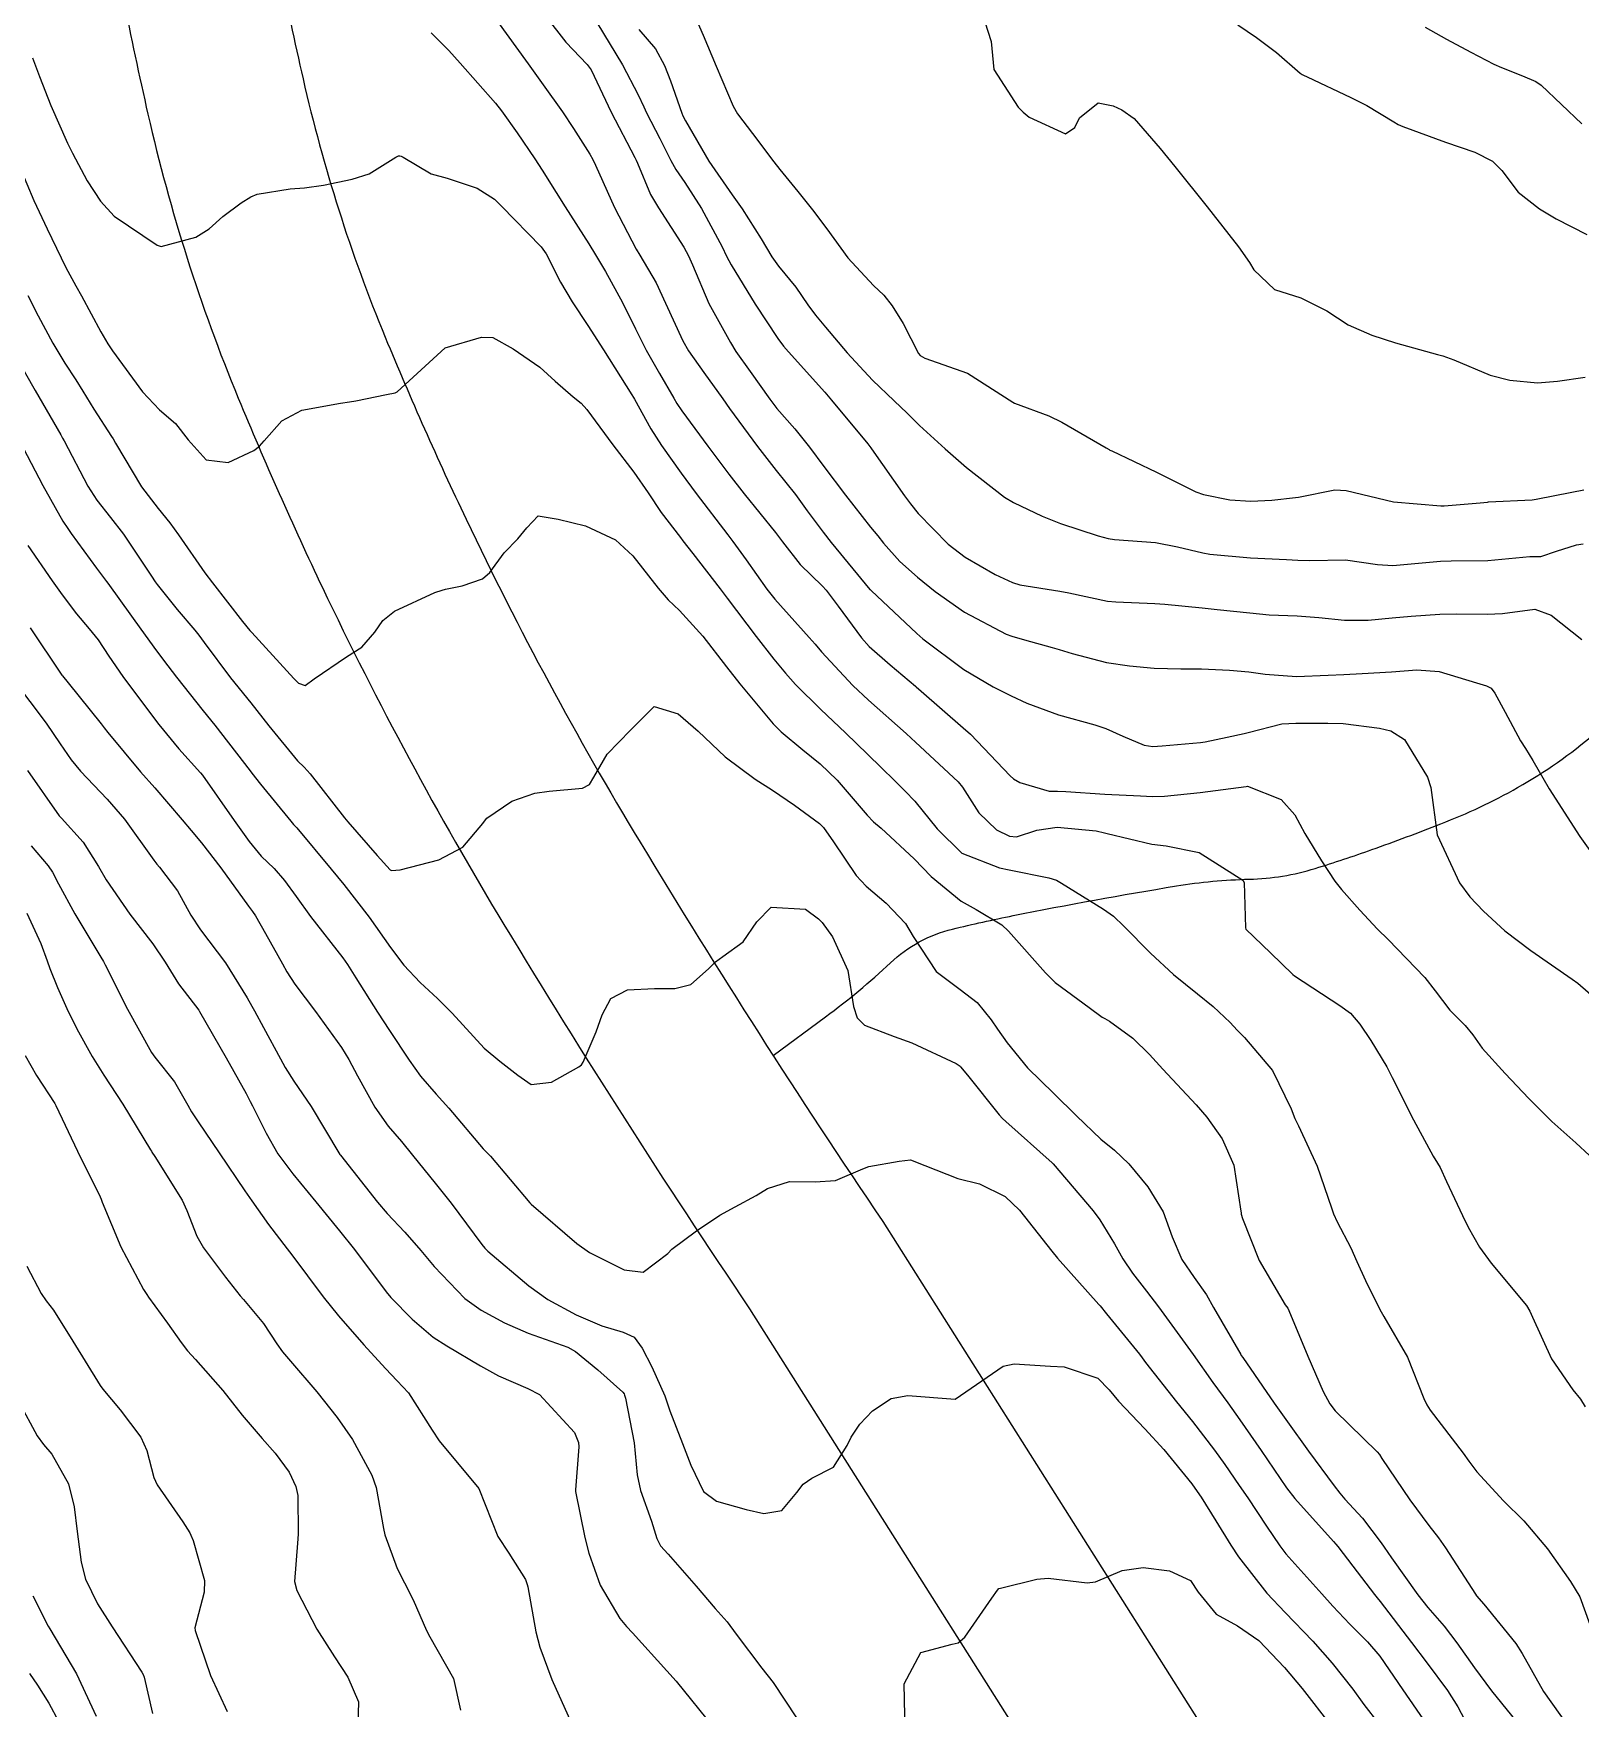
# Model space of a CAD drawing. Header units: metres. Extents: x 307586 to 320046, y 7427249 to 7434250.
# Drawn here: x 318129.2 to 318194.4, y 7430289 to 7430359.5 of the extents above; entities that cross this region are included whole.
import ezdxf

# ---------------------------------------------------------------- set-up
doc = ezdxf.new("R2010")
doc.units = ezdxf.units.M
doc.header["$MEASUREMENT"] = 0
for name, color, linetype in [('Curvas de Nivel 1m', 11, 'Continuous'), ('Curvas de Nivel 5m', 15, 'Continuous'), ('Vias Primárias', 230, 'Continuous'), ('Vias Secundárias', 230, 'Continuous')]:
    doc.layers.add(name, color=color, linetype=linetype)

msp = doc.modelspace()

# ---------------------------------------------------------------- linework, layer by layer
at = {"layer": 'Curvas de Nivel 1m', "flags": 128}
for points, elevation in [([(318157.114, 7430360.176), (318157.424, 7430359.464), (318157.965, 7430358.167), (318158.686, 7430356.485), (318158.87, 7430356.158), (318159.493, 7430355.33), (318160.398, 7430354.143), (318160.65, 7430353.819), (318161.403, 7430352.891), (318162.023, 7430352.119), (318162.621, 7430351.313), (318163.518, 7430350.101), (318164.591, 7430348.929), (318165.022, 7430348.518), (318165.382, 7430348.078), (318165.838, 7430347.333), (318166.487, 7430346.061), (318166.562, 7430345.978), (318166.748, 7430345.871), (318168.551, 7430345.236), (318170.453, 7430344.021), (318170.533, 7430343.98), (318171.977, 7430343.448), (318172.525, 7430343.18), (318174.39, 7430342.095), (318174.513, 7430342.024), (318174.548, 7430342.004), (318174.625, 7430341.968), (318176.5, 7430341.074), (318178.163, 7430340.248), (318178.486, 7430340.128), (318179.598, 7430339.909), (318180.482, 7430339.851), (318181.356, 7430339.887), (318182.353, 7430340.004), (318182.485, 7430340.024), (318184.017, 7430340.328), (318184.49, 7430340.306), (318186.483, 7430339.82), (318188.482, 7430339.66), (318188.62, 7430339.661), (318190.132, 7430339.784), (318190.448, 7430339.815), (318190.484, 7430339.819), (318192.325, 7430339.913), (318192.486, 7430339.93), (318193.994, 7430340.231), (318194.492, 7430340.325)], 787), ([(318145.976, 7430359.571), (318146.708, 7430358.82), (318147.189, 7430358.295), (318148.678, 7430356.608), (318148.937, 7430356.277), (318149.584, 7430355.351), (318150.339, 7430354.263), (318150.648, 7430353.79), (318151.232, 7430352.845), (318151.604, 7430352.245), (318152.61, 7430350.691), (318152.891, 7430350.227), (318153.306, 7430349.513), (318154.02, 7430348.216), (318154.566, 7430347.11), (318155.022, 7430346.203), (318155.581, 7430345.232), (318156.191, 7430344.185), (318156.317, 7430343.969), (318156.528, 7430343.658), (318157.619, 7430342.169), (318158.495, 7430340.982), (318159.146, 7430340.153), (318160.467, 7430338.536), (318160.638, 7430338.311), (318160.758, 7430338.136), (318161.509, 7430337.18), (318162.445, 7430336.279), (318162.6, 7430336.108), (318163.1, 7430335.436), (318164.089, 7430334.093), (318164.409, 7430333.737), (318165.289, 7430332.964), (318166.367, 7430332.06), (318166.393, 7430332.035), (318166.596, 7430331.852), (318168.367, 7430330.306), (318168.672, 7430330.037), (318170.346, 7430328.294), (318170.488, 7430328.162), (318170.749, 7430328.014), (318171.992, 7430327.646), (318172.339, 7430327.636), (318172.693, 7430327.633), (318174.338, 7430327.517), (318175.831, 7430327.441), (318176.338, 7430327.411), (318176.847, 7430327.426), (318178.34, 7430327.592), (318180.285, 7430327.843), (318180.342, 7430327.846), (318181.75, 7430327.289), (318182.331, 7430326.652), (318182.75, 7430325.866), (318183.453, 7430324.711), (318184.02, 7430323.853), (318184.289, 7430323.507), (318185.071, 7430322.629), (318185.818, 7430321.827), (318186.267, 7430321.4), (318187.808, 7430319.804), (318188.237, 7430319.232), (318188.857, 7430318.418), (318189.501, 7430317.781), (318189.828, 7430317.384), (318190.213, 7430316.828), (318191.187, 7430315.76), (318192.187, 7430314.7), (318193.154, 7430313.74), (318194.164, 7430312.836), (318194.741, 7430312.303)], 792), ([(318148.721, 7430360.1), (318150.047, 7430358.267), (318150.69, 7430357.381), (318151.494, 7430356.248), (318151.964, 7430355.539), (318152.655, 7430354.459), (318152.777, 7430354.229), (318152.882, 7430353.996), (318153.693, 7430352.219), (318154.607, 7430350.457), (318154.757, 7430350.208), (318155.44, 7430349.046), (318155.831, 7430348.191), (318156.559, 7430346.598), (318156.809, 7430346.177), (318157.45, 7430345.265), (318158.242, 7430344.163), (318158.529, 7430343.755), (318159.709, 7430342.148), (318160.498, 7430341.143), (318161.303, 7430340.128), (318161.803, 7430339.447), (318162.467, 7430338.546), (318162.814, 7430338.106), (318164.443, 7430336.137), (318164.468, 7430336.114), (318164.49, 7430336.089), (318166.416, 7430334.282), (318166.671, 7430334.057), (318168.4, 7430332.759), (318169.632, 7430332.028), (318170.387, 7430331.654), (318171.047, 7430331.346), (318172.376, 7430330.861), (318173.904, 7430330.44), (318174.368, 7430330.285), (318175.095, 7430329.959), (318175.987, 7430329.573), (318176.359, 7430329.525), (318176.744, 7430329.552), (318178.361, 7430329.693), (318178.562, 7430329.717), (318179.489, 7430329.909), (318180.195, 7430330.072), (318180.366, 7430330.117), (318181.78, 7430330.471), (318182.372, 7430330.508), (318183.722, 7430330.508), (318184.372, 7430330.487), (318185.899, 7430330.298), (318186.368, 7430330.184), (318186.943, 7430329.814), (318187.921, 7430328.231), (318188.058, 7430327.803), (318188.323, 7430325.8), (318189.257, 7430323.786), (318189.701, 7430323.193), (318190.281, 7430322.585), (318191.174, 7430321.761), (318192.261, 7430320.937), (318194.01, 7430319.732), (318194.241, 7430319.558), (318195.226, 7430318.708)], 791), ([(318152.944, 7430360.004), (318154.02, 7430358.217), (318154.684, 7430356.953), (318154.921, 7430356.451), (318155.039, 7430356.205), (318155.594, 7430355.123), (318156.062, 7430354.189), (318156.272, 7430353.809), (318156.644, 7430353.26), (318157.354, 7430352.173), (318158.215, 7430350.558), (318158.41, 7430350.162), (318158.599, 7430349.803), (318159.609, 7430348.15), (318160.568, 7430346.695), (318160.807, 7430346.378), (318161.013, 7430346.133), (318162.538, 7430344.436), (318162.817, 7430344.107), (318164.347, 7430342.26), (318164.484, 7430342.09), (318164.512, 7430342.05), (318165.902, 7430340.069), (318166.148, 7430339.733), (318166.476, 7430339.325), (318167.741, 7430338.047), (318168.458, 7430337.5), (318169.709, 7430336.769), (318170.447, 7430336.423), (318170.76, 7430336.33), (318172.444, 7430336.057), (318172.811, 7430335.986), (318174.438, 7430335.647), (318174.794, 7430335.609), (318176.437, 7430335.545), (318176.858, 7430335.514), (318178.435, 7430335.359), (318179.057, 7430335.29), (318180.432, 7430335.144), (318181.248, 7430335.071), (318182.43, 7430335.017), (318183.341, 7430334.949), (318184.428, 7430334.844), (318185.418, 7430334.845), (318186.43, 7430334.938), (318187.228, 7430335.015), (318188.432, 7430335.087), (318189.121, 7430335.104), (318190.433, 7430335.09), (318191.081, 7430335.122), (318192.436, 7430335.306), (318193.119, 7430335.057), (318194.417, 7430334.024)], 789), ([(318154.718, 7430359.714), (318155.407, 7430358.897), (318155.788, 7430358.194), (318156.043, 7430357.54), (318156.516, 7430356.182), (318156.566, 7430356.067), (318156.678, 7430355.858), (318157.662, 7430354.17), (318158.639, 7430352.742), (318159.066, 7430352.156), (318159.862, 7430350.899), (318160.317, 7430350.143), (318160.599, 7430349.746), (318161.32, 7430348.858), (318161.832, 7430348.121), (318162.146, 7430347.684), (318162.574, 7430347.171), (318163.477, 7430346.101), (318164.546, 7430344.948), (318165.462, 7430344.076), (318166.009, 7430343.549), (318166.523, 7430343.039), (318167.605, 7430342.049), (318168.501, 7430341.274), (318170.112, 7430340.024), (318170.481, 7430339.8), (318171.7, 7430339.226), (318172.472, 7430338.912), (318174.05, 7430338.391), (318174.466, 7430338.275), (318174.738, 7430338.238), (318176.465, 7430338.107), (318177.388, 7430337.931), (318178.46, 7430337.673), (318178.754, 7430337.623), (318180.459, 7430337.468), (318181.983, 7430337.402), (318182.458, 7430337.369), (318182.968, 7430337.355), (318184.458, 7430337.384), (318185.809, 7430337.183), (318186.456, 7430337.145), (318187.074, 7430337.196), (318188.458, 7430337.319), (318188.917, 7430337.337), (318190.459, 7430337.36), (318192.23, 7430337.522), (318192.461, 7430337.527), (318192.682, 7430337.526), (318193.348, 7430337.741), (318194.191, 7430338.007), (318194.466, 7430338.061)], 788), ([(318169.277, 7430360.034), (318169.548, 7430359.198), (318169.654, 7430358.03), (318170.687, 7430356.444), (318170.894, 7430356.226), (318171.145, 7430356.013), (318172.673, 7430355.312), (318173.074, 7430355.589), (318173.27, 7430355.984), (318174.052, 7430356.614), (318174.688, 7430356.495), (318175.05, 7430356.328), (318175.568, 7430355.957), (318176.664, 7430354.699), (318177.285, 7430353.934), (318178.636, 7430352.246), (318178.888, 7430351.917), (318179.955, 7430350.564), (318180.42, 7430349.902), (318180.6, 7430349.586), (318181.471, 7430348.766), (318182.588, 7430348.408), (318183.672, 7430347.859), (318184.577, 7430347.279), (318185.573, 7430346.835), (318186.57, 7430346.511), (318188.344, 7430346.024), (318188.565, 7430345.966), (318189.022, 7430345.795), (318190.554, 7430345.155), (318191.377, 7430344.941), (318192.549, 7430344.83), (318193.391, 7430344.901), (318194.553, 7430345.067)], 786), ([(318187.815, 7430359.809), (318188.718, 7430359.301), (318189.745, 7430358.757), (318190.708, 7430358.252), (318191.034, 7430358.103), (318191.917, 7430357.762), (318192.472, 7430357.525), (318192.699, 7430357.371), (318194.414, 7430355.733)], 784), ([(318129.181, 7430358.515), (318129.474, 7430357.73), (318129.95, 7430356.507), (318130.657, 7430354.916), (318130.798, 7430354.641), (318130.873, 7430354.497), (318131.491, 7430353.337), (318132.054, 7430352.479), (318132.624, 7430351.844), (318134.431, 7430350.626), (318134.605, 7430350.575), (318136.068, 7430350.971), (318136.616, 7430351.311), (318137.197, 7430351.841), (318137.973, 7430352.407), (318138.377, 7430352.662), (318138.637, 7430352.776), (318140.026, 7430352.999), (318140.64, 7430353.045), (318141.434, 7430353.161), (318142.643, 7430353.406), (318143.354, 7430353.635), (318144.488, 7430354.332), (318144.598, 7430354.386), (318144.654, 7430354.393), (318144.704, 7430354.38), (318144.797, 7430354.328), (318145.971, 7430353.635), (318146.644, 7430353.447), (318147.899, 7430353.028), (318148.636, 7430352.564), (318148.934, 7430352.277), (318150.607, 7430350.552), (318150.813, 7430350.257), (318151.408, 7430349.065), (318151.902, 7430348.24), (318152.568, 7430347.249), (318153.222, 7430346.223), (318154.422, 7430344.323), (318154.493, 7430344.21), (318154.532, 7430344.141), (318155.218, 7430342.897), (318155.668, 7430342.193), (318156.496, 7430341.028), (318157.127, 7430340.174), (318158.466, 7430338.437), (318158.676, 7430338.158), (318159.231, 7430337.376), (318160.101, 7430336.143), (318160.437, 7430335.722), (318161.888, 7430334.118), (318162.132, 7430333.836), (318162.407, 7430333.51), (318163.723, 7430332.097), (318164.384, 7430331.478), (318165.969, 7430330.066), (318166.173, 7430329.875), (318166.359, 7430329.703), (318168.16, 7430328.042), (318168.341, 7430327.809), (318169.024, 7430326.727), (318169.774, 7430326.018), (318170.319, 7430325.744), (318170.611, 7430325.714), (318171.472, 7430325.999), (318172.324, 7430326.131), (318173.97, 7430325.974), (318174.322, 7430325.892), (318174.426, 7430325.863), (318176.315, 7430325.412), (318176.913, 7430325.335), (318178.31, 7430325.061), (318180.138, 7430323.892), (318180.196, 7430323.795), (318180.247, 7430321.89), (318180.272, 7430321.836), (318181.303, 7430320.834), (318182.244, 7430319.928), (318182.317, 7430319.869), (318184.231, 7430318.626), (318184.675, 7430318.291), (318185.07, 7430317.837), (318185.528, 7430317.142), (318186.205, 7430316.033), (318186.319, 7430315.819), (318186.433, 7430315.584), (318187.329, 7430313.808), (318188.158, 7430312.28), (318188.34, 7430311.982), (318188.443, 7430311.796), (318188.722, 7430311.214), (318189.385, 7430309.781), (318189.631, 7430309.29), (318190.11, 7430308.448), (318190.602, 7430307.765), (318192.085, 7430305.983), (318192.227, 7430305.749), (318192.334, 7430305.493), (318193.144, 7430303.739), (318194.04, 7430302.438), (318194.354, 7430302.044), (318194.555, 7430301.722)], 793), ([(318128.647, 7430353.919), (318129.24, 7430352.514), (318129.809, 7430351.314), (318130.196, 7430350.504), (318130.595, 7430349.686), (318131.015, 7430348.921), (318131.254, 7430348.49), (318132.065, 7430346.973), (318132.361, 7430346.473), (318132.434, 7430346.354), (318132.55, 7430346.179), (318133.82, 7430344.457), (318134.525, 7430343.691), (318135.206, 7430343.126), (318135.74, 7430342.432), (318136.501, 7430341.597), (318137.425, 7430341.485), (318138.507, 7430341.983), (318138.746, 7430342.161), (318138.944, 7430342.396), (318139.683, 7430343.227), (318140.526, 7430343.687), (318142.148, 7430343.975), (318142.53, 7430344.031), (318142.797, 7430344.08), (318144.082, 7430344.335), (318144.457, 7430344.407), (318144.534, 7430344.456), (318146.553, 7430346.3), (318148.09, 7430346.755), (318148.56, 7430346.737), (318149.426, 7430346.271), (318150.545, 7430345.486), (318151.196, 7430344.906), (318151.945, 7430344.239), (318152.279, 7430343.983), (318152.528, 7430343.708), (318153.614, 7430342.219), (318154.496, 7430341.067), (318155.111, 7430340.201), (318155.658, 7430339.376), (318156.464, 7430338.316), (318156.571, 7430338.179), (318156.98, 7430337.65), (318158.13, 7430336.163), (318158.429, 7430335.771), (318159.657, 7430334.148), (318160.403, 7430333.195), (318160.881, 7430332.616), (318161.314, 7430332.126), (318162.377, 7430331.075), (318163.416, 7430330.099), (318164.354, 7430329.189), (318164.908, 7430328.641), (318165.485, 7430328.073), (318165.92, 7430327.648), (318166.334, 7430327.218), (318167.269, 7430326.051), (318168.308, 7430325.027), (318169.903, 7430324.411), (318170.298, 7430324.331), (318171.981, 7430323.993), (318172.292, 7430323.901), (318172.508, 7430323.77), (318174.28, 7430322.673), (318174.691, 7430322.378), (318175.129, 7430321.957), (318176.256, 7430320.826), (318177.22, 7430319.93), (318178.235, 7430319.112), (318178.897, 7430318.577), (318179.614, 7430317.899), (318179.909, 7430317.584), (318180.217, 7430317.27), (318181.393, 7430315.878), (318182.179, 7430314.274), (318182.331, 7430313.868), (318182.481, 7430313.556), (318183.266, 7430311.859), (318183.873, 7430310.107), (318183.963, 7430309.852), (318184.12, 7430309.513), (318184.683, 7430308.416), (318184.941, 7430307.837), (318185.302, 7430307.038), (318185.906, 7430305.823), (318186.078, 7430305.523), (318187.075, 7430303.81), (318187.758, 7430302.081), (318187.889, 7430301.801), (318188.03, 7430301.588), (318189.421, 7430299.779), (318189.663, 7430299.438), (318189.995, 7430298.982), (318191.119, 7430297.759), (318191.975, 7430296.917), (318192.966, 7430295.74), (318193.943, 7430294.377), (318194.334, 7430293.724), (318194.758, 7430292.554)], 794), ([(318128.546, 7430345.84), (318129.3, 7430344.512), (318130.371, 7430342.645), (318130.454, 7430342.501), (318130.511, 7430342.39), (318131.518, 7430340.484), (318131.893, 7430339.895), (318132.47, 7430339.165), (318133.009, 7430338.465), (318134.191, 7430336.698), (318134.351, 7430336.451), (318134.432, 7430336.341), (318135.276, 7430335.292), (318136.019, 7430334.426), (318136.193, 7430334.206), (318136.408, 7430333.904), (318137.516, 7430332.409), (318138.377, 7430331.356), (318139.133, 7430330.392), (318140.348, 7430328.915), (318140.619, 7430328.65), (318140.874, 7430328.372), (318142.316, 7430326.523), (318142.463, 7430326.348), (318143.699, 7430324.936), (318144.24, 7430324.331), (318144.293, 7430324.299), (318144.663, 7430324.324), (318146.297, 7430324.757), (318147.307, 7430325.286), (318148.144, 7430326.282), (318148.209, 7430326.386), (318148.316, 7430326.512), (318149.372, 7430327.22), (318150.333, 7430327.564), (318150.937, 7430327.648), (318152.336, 7430327.769), (318152.636, 7430327.929), (318152.821, 7430328.225), (318153.377, 7430329.196), (318154.363, 7430330.21), (318155.364, 7430331.21), (318156.374, 7430330.894), (318157.216, 7430330.171), (318158.352, 7430329.088), (318159.613, 7430328.147), (318160.338, 7430327.685), (318161.266, 7430327.054), (318162.325, 7430326.283), (318162.493, 7430326.108), (318162.911, 7430325.507), (318163.866, 7430324.094), (318164.288, 7430323.64), (318165.127, 7430322.923), (318165.935, 7430322.065), (318166.265, 7430321.523), (318167.23, 7430320.05), (318168.235, 7430319.29), (318168.953, 7430318.752), (318169.549, 7430318.02), (318169.819, 7430317.616), (318170.213, 7430317.053), (318171.073, 7430316.001), (318172.187, 7430314.913), (318173.137, 7430313.98), (318174.163, 7430312.998), (318174.732, 7430312.534), (318175.347, 7430311.952), (318176.139, 7430310.984), (318176.781, 7430309.933), (318177.162, 7430308.88), (318177.576, 7430307.925), (318178.095, 7430307.163), (318178.61, 7430306.434), (318178.908, 7430305.908), (318180.054, 7430303.93), (318180.075, 7430303.89), (318180.135, 7430303.806), (318181.46, 7430301.876), (318182.021, 7430301.088), (318182.911, 7430299.861), (318183.988, 7430298.393), (318184.224, 7430298.086), (318184.439, 7430297.843), (318185.174, 7430297.031), (318185.965, 7430296.004), (318186.093, 7430295.819), (318186.402, 7430295.37), (318187.503, 7430293.804), (318187.928, 7430293.274), (318188.614, 7430292.484), (318189.156, 7430291.781), (318189.897, 7430290.729), (318190.614, 7430289.763), (318191.868, 7430288.209)], 796), ([(318128.634, 7430342.396), (318129.619, 7430340.509), (318130.468, 7430339.006), (318130.666, 7430338.698), (318130.812, 7430338.495), (318131.884, 7430337.035), (318132.294, 7430336.472), (318132.355, 7430336.394), (318132.431, 7430336.297), (318133.739, 7430334.457), (318134.404, 7430333.551), (318134.88, 7430332.925), (318135.25, 7430332.437), (318136.372, 7430331.02), (318136.867, 7430330.415), (318138.344, 7430328.495), (318138.417, 7430328.399), (318138.786, 7430327.944), (318140.062, 7430326.374), (318140.18, 7430326.24), (318140.31, 7430326.094), (318141.759, 7430324.355), (318142.287, 7430323.718), (318143.352, 7430322.339), (318144.254, 7430321.056), (318144.814, 7430320.321), (318145.508, 7430319.584), (318146.229, 7430318.911), (318146.86, 7430318.294), (318148.201, 7430316.82), (318148.867, 7430316.27), (318149.617, 7430315.688), (318150.183, 7430315.287), (318151.03, 7430315.396), (318152.191, 7430316.044), (318152.296, 7430316.125), (318152.362, 7430316.228), (318152.919, 7430317.517), (318153.174, 7430318.22), (318153.535, 7430318.912), (318154.234, 7430319.272), (318155.376, 7430319.334), (318156.234, 7430319.334), (318156.903, 7430319.507), (318157.649, 7430320.166), (318157.946, 7430320.464), (318158.251, 7430320.688), (318159.109, 7430321.299), (318159.677, 7430322.139), (318160.279, 7430322.755), (318161.726, 7430322.668), (318162.275, 7430322.271), (318162.431, 7430322.108), (318162.861, 7430321.507), (318163.516, 7430320.097), (318163.751, 7430318.571), (318163.906, 7430318.093), (318164.22, 7430317.797), (318165.459, 7430317.315), (318166.213, 7430317.046), (318168.067, 7430316.178), (318168.203, 7430316.098), (318168.234, 7430316.07), (318168.256, 7430316.039), (318168.549, 7430315.683), (318169.881, 7430314.014), (318170.022, 7430313.863), (318170.17, 7430313.731), (318172.114, 7430311.99), (318172.152, 7430311.954), (318173.838, 7430309.973), (318174.119, 7430309.599), (318174.735, 7430308.586), (318175.088, 7430307.955), (318175.5, 7430307.352), (318176.089, 7430306.593), (318176.59, 7430305.935), (318178.053, 7430303.92), (318178.879, 7430302.746), (318179.504, 7430301.898), (318180.022, 7430301.176), (318180.917, 7430299.881), (318181.987, 7430298.32), (318182.337, 7430297.866), (318183.965, 7430296.05), (318184.061, 7430295.945), (318184.139, 7430295.847), (318184.774, 7430295.014), (318185.679, 7430293.824), (318185.798, 7430293.688), (318185.93, 7430293.535), (318187.242, 7430291.807), (318187.9, 7430290.937), (318188.755, 7430289.787), (318189.187, 7430289.091), (318189.863, 7430287.814)], 797), ([(318128.992, 7430337.978), (318130.014, 7430336.504), (318130.427, 7430335.906), (318131.033, 7430335.105), (318131.57, 7430334.483), (318131.945, 7430334.014), (318132.401, 7430333.326), (318132.989, 7430332.464), (318134.366, 7430330.628), (318134.506, 7430330.448), (318135.348, 7430329.43), (318136.261, 7430328.421), (318136.341, 7430328.321), (318137.672, 7430326.406), (318138.304, 7430325.527), (318138.818, 7430324.912), (318139.353, 7430324.384), (318139.798, 7430323.887), (318140.281, 7430323.204), (318140.887, 7430322.364), (318142.247, 7430320.631), (318142.441, 7430320.348), (318142.795, 7430319.787), (318143.703, 7430318.335), (318144.211, 7430317.567), (318145.044, 7430316.317), (318145.52, 7430315.644), (318146.179, 7430314.891), (318146.716, 7430314.295), (318148.156, 7430312.58), (318148.307, 7430312.431), (318148.466, 7430312.275), (318150.124, 7430310.309), (318150.184, 7430310.249), (318152.107, 7430308.597), (318152.631, 7430308.225), (318154.092, 7430307.494), (318154.899, 7430307.39), (318155.928, 7430308.183), (318156.105, 7430308.36), (318157.144, 7430309.139), (318158.119, 7430309.791), (318158.773, 7430310.15), (318159.649, 7430310.618), (318160.135, 7430310.911), (318161.052, 7430311.208), (318162.139, 7430311.19), (318162.991, 7430311.251), (318164.148, 7430311.744), (318164.396, 7430311.84), (318165.671, 7430312.067), (318166.153, 7430312.117), (318166.199, 7430312.105), (318166.286, 7430312.059), (318168.142, 7430311.331), (318169.059, 7430311.106), (318170.131, 7430310.577), (318170.735, 7430310.004), (318172.106, 7430308.276), (318172.342, 7430307.988), (318174.084, 7430306.033), (318174.111, 7430305.997), (318174.135, 7430305.969), (318174.399, 7430305.645), (318175.792, 7430303.944), (318175.903, 7430303.793), (318176.049, 7430303.593), (318177.349, 7430301.927), (318178.021, 7430301.102), (318178.943, 7430299.906), (318179.387, 7430299.289), (318179.988, 7430298.417), (318180.353, 7430297.886), (318181.143, 7430296.706), (318181.701, 7430295.873), (318181.958, 7430295.54), (318183.465, 7430293.855), (318183.928, 7430293.336), (318184.649, 7430292.568), (318185.395, 7430291.828), (318185.904, 7430291.226), (318186.876, 7430289.81), (318187.869, 7430288.365)], 798), ([(318129.092, 7430334.513), (318130.394, 7430332.571), (318130.423, 7430332.529), (318130.445, 7430332.499), (318130.683, 7430332.201), (318132.073, 7430330.474), (318132.2, 7430330.311), (318132.359, 7430330.106), (318133.733, 7430328.456), (318134.333, 7430327.779), (318135.491, 7430326.432), (318135.866, 7430325.984), (318136.303, 7430325.474), (318137.118, 7430324.412), (318138.277, 7430322.803), (318138.452, 7430322.575), (318138.574, 7430322.395), (318138.994, 7430321.657), (318139.706, 7430320.378), (318139.898, 7430320.034), (318140.234, 7430319.522), (318141.106, 7430318.361), (318142.2, 7430316.849), (318142.506, 7430316.347), (318142.864, 7430315.665), (318143.604, 7430314.336), (318144.165, 7430313.545), (318144.724, 7430312.887), (318145.183, 7430312.315), (318146.136, 7430311.143), (318146.811, 7430310.293), (318148.106, 7430308.554), (318148.229, 7430308.403), (318148.356, 7430308.276), (318150.081, 7430306.811), (318150.878, 7430306.242), (318152.067, 7430305.591), (318153.152, 7430305.129), (318154.059, 7430304.861), (318154.509, 7430304.655), (318154.846, 7430304.198), (318155.265, 7430303.412), (318155.805, 7430302.183), (318156.023, 7430301.552), (318156.547, 7430300.175), (318156.9, 7430299.264), (318157.439, 7430298.165), (318157.977, 7430297.758), (318159.234, 7430297.403), (318159.974, 7430297.236), (318160.737, 7430297.361), (318161.362, 7430298.116), (318161.636, 7430298.464), (318161.989, 7430298.714), (318162.906, 7430299.188), (318163.483, 7430300.095), (318163.658, 7430300.443), (318164.016, 7430300.987), (318164.557, 7430301.55), (318165.333, 7430302.071), (318166.034, 7430302.203), (318168.033, 7430302.04), (318170.047, 7430303.442), (318170.515, 7430303.539), (318172.047, 7430303.44), (318172.62, 7430303.412), (318174.043, 7430302.936), (318174.518, 7430302.443), (318174.905, 7430301.957), (318176.016, 7430300.801), (318176.809, 7430299.932), (318177.988, 7430298.478), (318178.226, 7430298.157), (318178.386, 7430297.914), (318178.998, 7430296.929), (318179.634, 7430295.895), (318179.956, 7430295.415), (318181.154, 7430293.878), (318181.925, 7430293.067), (318183.094, 7430291.858), (318183.899, 7430290.931), (318184.767, 7430289.837), (318185.243, 7430289.196), (318185.868, 7430288.372)], 799), ([(318128.98, 7430328.514), (318130.314, 7430326.604), (318130.404, 7430326.499), (318131.316, 7430325.493), (318131.969, 7430324.473), (318132.287, 7430323.908), (318133.288, 7430322.46), (318134.254, 7430321.209), (318134.765, 7430320.442), (318135.325, 7430319.525), (318136.183, 7430318.421), (318136.222, 7430318.371), (318137.332, 7430316.409), (318138.178, 7430314.908), (318138.354, 7430314.577), (318138.448, 7430314.396), (318139.02, 7430313.246), (318139.517, 7430312.38), (318140.14, 7430311.536), (318141.119, 7430310.36), (318142.111, 7430309.139), (318142.735, 7430308.344), (318144.076, 7430306.569), (318144.277, 7430306.327), (318145.163, 7430305.413), (318146.057, 7430304.659), (318146.628, 7430304.294), (318148.045, 7430303.454), (318148.798, 7430303.026), (318150.035, 7430302.494), (318150.531, 7430302.245), (318152.009, 7430300.645), (318152.178, 7430300.228), (318152.193, 7430300.036), (318152.046, 7430298.229), (318152.052, 7430298.159), (318152.444, 7430296.225), (318152.611, 7430295.558), (318153.088, 7430294.218), (318153.919, 7430292.814), (318154.189, 7430292.479), (318154.439, 7430292.202), (318155.889, 7430290.613), (318156.278, 7430290.176), (318157.863, 7430288.212)], 801), ([(318129.123, 7430325.334), (318129.838, 7430324.497), (318130.023, 7430324.226), (318130.285, 7430323.741), (318130.973, 7430322.483), (318132.066, 7430320.652), (318132.17, 7430320.471), (318132.241, 7430320.325), (318133.186, 7430318.46), (318134.196, 7430316.644), (318134.336, 7430316.448), (318135.157, 7430315.41), (318135.725, 7430314.427), (318135.885, 7430314.139), (318136.166, 7430313.715), (318137.039, 7430312.411), (318138.129, 7430310.814), (318138.421, 7430310.396), (318139.126, 7430309.398), (318139.912, 7430308.373), (318140.099, 7430308.129), (318141.428, 7430306.356), (318142.065, 7430305.551), (318143.134, 7430304.339), (318144.043, 7430303.333), (318144.538, 7430302.822), (318145.011, 7430302.315), (318146.009, 7430300.739), (318146.304, 7430300.297), (318147.983, 7430298.28), (318148.769, 7430296.268), (318149.245, 7430295.56), (318149.935, 7430294.461), (318150.016, 7430294.249), (318150.038, 7430294.143), (318150.372, 7430292.245), (318150.548, 7430291.599), (318151.052, 7430290.238), (318151.865, 7430288.438)], 802), ([(318128.952, 7430322.51), (318129.531, 7430321.224), (318129.8, 7430320.497), (318129.915, 7430320.17), (318130.232, 7430319.379), (318130.632, 7430318.486), (318131.056, 7430317.635), (318131.693, 7430316.475), (318132.185, 7430315.682), (318132.984, 7430314.462), (318134.154, 7430312.54), (318134.189, 7430312.485), (318134.208, 7430312.449), (318134.337, 7430312.261), (318135.482, 7430310.43), (318135.684, 7430309.992), (318136.108, 7430308.913), (318136.386, 7430308.417), (318137.31, 7430307.183), (318137.931, 7430306.401), (318138.071, 7430306.236), (318138.906, 7430305.232), (318139.477, 7430304.379), (318139.712, 7430304.037), (318140.046, 7430303.649), (318141.154, 7430302.359), (318142.017, 7430301.273), (318142.661, 7430300.343), (318143.477, 7430298.846), (318143.658, 7430298.333), (318143.957, 7430296.603), (318144.015, 7430296.329), (318144.535, 7430294.917), (318144.841, 7430294.316), (318145.217, 7430293.602), (318145.773, 7430292.302), (318145.909, 7430292.047), (318146.906, 7430290.29), (318147.204, 7430288.952)], 803), ([(318128.873, 7430316.51), (318129.348, 7430315.666), (318130.127, 7430314.491), (318130.143, 7430314.46), (318130.172, 7430314.405), (318131.085, 7430312.481), (318132.033, 7430310.562), (318132.074, 7430310.47), (318132.122, 7430310.344), (318132.905, 7430308.462), (318133.862, 7430306.667), (318133.994, 7430306.451), (318134.072, 7430306.342), (318134.871, 7430305.248), (318135.445, 7430304.429), (318135.71, 7430304.085), (318136.046, 7430303.721), (318137.199, 7430302.408), (318138.018, 7430301.374), (318138.853, 7430300.387), (318139.396, 7430299.778), (318139.989, 7430298.968), (318140.277, 7430298.367), (318140.356, 7430297.987), (318140.37, 7430296.366), (318140.338, 7430295.977), (318140.215, 7430294.367), (318140.308, 7430293.987), (318141.16, 7430292.358), (318141.896, 7430291.205), (318142.463, 7430290.344), (318142.912, 7430289.3), (318142.882, 7430288.34)], 804), ([(318128.603, 7430301.932), (318129.386, 7430300.499), (318129.644, 7430300.14), (318129.995, 7430299.724), (318130.705, 7430298.483), (318130.934, 7430297.515), (318131.063, 7430296.479), (318131.232, 7430295.185), (318131.419, 7430294.475), (318131.923, 7430293.435), (318132.542, 7430292.464), (318133.788, 7430290.547), (318133.844, 7430290.45), (318133.882, 7430290.339), (318134.24, 7430288.817)], 806), ([(318129.196, 7430293.771), (318129.85, 7430292.491), (318129.911, 7430292.383), (318131.037, 7430290.478), (318131.865, 7430288.698)], 807), ([(318129.053, 7430290.502), (318129.39, 7430290.01), (318129.87, 7430289.243), (318130.282, 7430288.486)], 808)]:
    msp.add_lwpolyline(points, dxfattribs=dict(at, elevation=elevation))
at = {"layer": 'Curvas de Nivel 5m', "flags": 128}
for points, elevation in [([(318150.792, 7430360.259), (318151.637, 7430359.171), (318152.543, 7430358.232), (318152.7, 7430358.003), (318153.542, 7430356.221), (318154.541, 7430354.324), (318154.597, 7430354.211), (318154.652, 7430354.081), (318155.205, 7430352.768), (318155.537, 7430352.196), (318156.608, 7430350.551), (318156.81, 7430350.178), (318156.974, 7430349.802), (318157.666, 7430348.169), (318158.567, 7430346.529), (318158.802, 7430346.158), (318159.394, 7430345.308), (318160.221, 7430344.143), (318160.529, 7430343.752), (318161.283, 7430342.891), (318161.893, 7430342.119), (318162.501, 7430341.304), (318163.419, 7430340.101), (318164.47, 7430338.762), (318164.768, 7430338.388), (318165.009, 7430338.082), (318165.7, 7430337.316), (318166.449, 7430336.647), (318167.186, 7430336.053), (318168.43, 7430335.181), (318170.184, 7430334.254), (318170.415, 7430334.163), (318170.953, 7430334.012), (318172.11, 7430333.695), (318172.409, 7430333.604), (318172.957, 7430333.435), (318174.404, 7430333.064), (318175.365, 7430332.918), (318176.402, 7430332.824), (318177.532, 7430332.798), (318178.402, 7430332.789), (318179.577, 7430332.733), (318180.401, 7430332.664), (318181.084, 7430332.574), (318182.399, 7430332.47), (318183.734, 7430332.523), (318184.4, 7430332.56), (318185.162, 7430332.6), (318186.401, 7430332.673), (318187.462, 7430332.75), (318188.402, 7430332.686), (318189.974, 7430332.208), (318190.396, 7430332.077), (318190.596, 7430331.978), (318190.755, 7430331.775), (318191.184, 7430330.965), (318191.83, 7430329.758), (318192.037, 7430329.433), (318192.355, 7430328.927), (318193.04, 7430327.743), (318194.323, 7430325.73), (318195.781, 7430323.708)], 790), ([(318179.926, 7430359.908), (318180.718, 7430359.367), (318181.565, 7430358.74), (318182.549, 7430357.872), (318182.64, 7430357.808), (318182.702, 7430357.78), (318182.851, 7430357.719), (318184.693, 7430356.845), (318185.358, 7430356.508), (318186.505, 7430355.823), (318186.681, 7430355.713), (318186.874, 7430355.624), (318188.67, 7430354.958), (318189.909, 7430354.543), (318190.659, 7430354.162), (318191.051, 7430353.774), (318191.736, 7430352.856), (318192.637, 7430352.154), (318193.329, 7430351.743), (318194.623, 7430351.074)], 785), ([(318128.987, 7430348.516), (318129.43, 7430347.651), (318130.042, 7430346.505), (318130.545, 7430345.665), (318131.004, 7430344.96), (318131.297, 7430344.489), (318131.768, 7430343.724), (318132.514, 7430342.572), (318132.58, 7430342.469), (318132.682, 7430342.296), (318133.779, 7430340.457), (318134.474, 7430339.537), (318134.968, 7430338.943), (318135.329, 7430338.437), (318136.439, 7430336.837), (318136.761, 7430336.417), (318138.032, 7430334.789), (318138.338, 7430334.401), (318138.412, 7430334.316), (318140.193, 7430332.382), (318140.39, 7430332.19), (318140.669, 7430332.095), (318141.048, 7430332.37), (318142.402, 7430333.296), (318143.049, 7430333.701), (318143.597, 7430334.338), (318143.928, 7430334.825), (318144.422, 7430335.226), (318146.125, 7430336), (318146.431, 7430336.11), (318146.578, 7430336.152), (318147.269, 7430336.292), (318148.134, 7430336.587), (318148.441, 7430336.848), (318149.049, 7430337.679), (318149.623, 7430338.268), (318150.001, 7430338.731), (318150.473, 7430339.23), (318151.318, 7430339.094), (318152.469, 7430338.817), (318153.723, 7430338.217), (318154.453, 7430337.554), (318155.524, 7430336.194), (318155.943, 7430335.702), (318156.424, 7430335.254), (318157.401, 7430334.17), (318158.4, 7430332.87), (318158.959, 7430332.154), (318160.368, 7430330.481), (318160.707, 7430330.135), (318161.615, 7430329.38), (318162.35, 7430328.792), (318163.06, 7430328.103), (318164.328, 7430326.636), (318164.598, 7430326.358), (318164.912, 7430326.081), (318166.304, 7430324.797), (318167.016, 7430324.053), (318168.283, 7430323.007), (318168.909, 7430322.661), (318169.99, 7430322.014), (318170.269, 7430321.75), (318171.834, 7430319.994), (318172.239, 7430319.583), (318173.666, 7430318.539), (318174.224, 7430318.128), (318174.326, 7430318.071), (318174.529, 7430317.965), (318175.507, 7430317.241), (318176.209, 7430316.559), (318176.776, 7430315.934), (318178.181, 7430314.444), (318178.631, 7430313.913), (318179.268, 7430313.007), (318179.757, 7430311.896), (318180.057, 7430309.958), (318180.065, 7430309.891), (318180.072, 7430309.841), (318180.121, 7430309.653), (318180.834, 7430307.883), (318181.931, 7430306.024), (318182.032, 7430305.871), (318182.081, 7430305.774), (318182.881, 7430303.862), (318183.52, 7430302.373), (318183.804, 7430301.852), (318184.029, 7430301.559), (318185.792, 7430299.823), (318185.892, 7430299.712), (318186, 7430299.548), (318187.17, 7430297.808), (318187.972, 7430296.734), (318188.379, 7430296.206), (318188.671, 7430295.789), (318189.934, 7430293.839), (318189.982, 7430293.77), (318190.285, 7430293.411), (318191.634, 7430291.753), (318191.907, 7430291.334), (318192.805, 7430289.741), (318193.868, 7430288.235)], 795), ([(318128.39, 7430332.323), (318129.755, 7430330.506), (318130.354, 7430329.631), (318130.815, 7430328.961), (318131.205, 7430328.487), (318132.326, 7430327.309), (318133.061, 7430326.463), (318134.296, 7430324.735), (318134.419, 7430324.573), (318134.527, 7430324.446), (318135.288, 7430323.44), (318135.857, 7430322.426), (318136.264, 7430321.805), (318137.31, 7430320.409), (318138.228, 7430318.942), (318138.421, 7430318.593), (318138.527, 7430318.395), (318138.904, 7430317.698), (318139.621, 7430316.379), (318139.823, 7430316.009), (318140.184, 7430315.439), (318140.922, 7430314.363), (318142.083, 7430312.422), (318142.128, 7430312.35), (318142.152, 7430312.315), (318143.703, 7430310.334), (318144.118, 7430309.857), (318144.865, 7430309.073), (318145.538, 7430308.308), (318146.093, 7430307.638), (318147.384, 7430306.287), (318148.068, 7430305.798), (318149.061, 7430305.263), (318150.059, 7430304.819), (318151.723, 7430304.233), (318152.051, 7430304.053), (318152.984, 7430303.281), (318154.034, 7430302.336), (318154.091, 7430302.267), (318154.115, 7430302.209), (318154.151, 7430302.088), (318154.519, 7430300.202), (318154.645, 7430298.855), (318154.778, 7430298.198), (318155.245, 7430296.91), (318155.464, 7430296.187), (318155.63, 7430295.865), (318155.946, 7430295.526), (318157.121, 7430294.168), (318157.924, 7430293.227), (318158.432, 7430292.666), (318158.815, 7430292.146), (318159.892, 7430290.725), (318160.372, 7430290.125), (318161.357, 7430288.626)], 800), ([(318128.946, 7430307.652), (318129.544, 7430306.498), (318129.767, 7430306.192), (318130.066, 7430305.788), (318130.88, 7430304.482), (318132.034, 7430302.621), (318132.141, 7430302.469), (318132.882, 7430301.6), (318133.746, 7430300.453), (318133.997, 7430299.887), (318134.286, 7430298.746), (318134.429, 7430298.443), (318135.507, 7430296.88), (318135.805, 7430296.422), (318135.855, 7430296.324), (318135.95, 7430296.09), (318136.422, 7430294.415), (318136.416, 7430293.927), (318136.017, 7430292.419), (318136.029, 7430292.301), (318136.676, 7430290.412), (318137.382, 7430288.891)], 805), ([(318165.923, 7430288.059), (318165.883, 7430290.06), (318166.58, 7430291.376), (318167.908, 7430291.728), (318168.161, 7430291.784), (318168.433, 7430292.032), (318169.58, 7430293.666), (318169.812, 7430294.012), (318169.875, 7430294.069), (318169.934, 7430294.093), (318171.473, 7430294.462), (318171.941, 7430294.508), (318173.593, 7430294.318), (318173.939, 7430294.361), (318175.064, 7430294.835), (318175.948, 7430294.956), (318177.06, 7430294.815), (318177.94, 7430294.411), (318178.268, 7430293.915), (318179.017, 7430292.997), (318179.919, 7430292.499), (318180.818, 7430291.881), (318181.896, 7430290.751), (318182.634, 7430289.862), (318183.867, 7430288.295)], 800)]:
    msp.add_lwpolyline(points, dxfattribs=dict(at, elevation=elevation))
at = {"layer": 'Vias Primárias'}
for points in [[(318130.786, 7430438.302), (318135.51, 7430393.152), (318137.956, 7430372.373, 0.012202), (318138.712, 7430367.069, 0.014528), (318140.577, 7430357.626, 0.041972), (318144.037, 7430346.751, 0.013139), (318147.44, 7430339.092, 0.024818), (318154.767, 7430325.49, 0.012707), (318164.983, 7430309.519), (318181.886, 7430282.801, -0.118597)], [(318130.786, 7430438.302), (318135.51, 7430393.152), (318137.956, 7430372.373, 0.012202), (318138.712, 7430367.069, 0.014528), (318140.577, 7430357.626, 0.041972), (318144.037, 7430346.751, 0.013139), (318147.44, 7430339.092, 0.024818), (318154.767, 7430325.49, 0.012707), (318164.983, 7430309.519), (318181.886, 7430282.801, -0.118597)], [(318124.123, 7430437.611), (318128.852, 7430392.412), (318131.303, 7430371.59, 0.012202), (318132.105, 7430365.962, 0.014528), (318134.046, 7430356.137, 0.041972), (318137.846, 7430344.192, 0.013139), (318141.392, 7430336.211, 0.024818), (318149.034, 7430322.025, 0.01264), (318159.376, 7430305.852), (318176.224, 7430279.219, -0.087036), (318181.162, 7430267.222, -0.114527), (318181.077, 7430259.746, -0.040707), (318177.702, 7430249.584)], [(318124.123, 7430437.611), (318128.852, 7430392.412), (318131.303, 7430371.59, 0.012202), (318132.105, 7430365.962, 0.014528), (318134.046, 7430356.137, 0.041972), (318137.846, 7430344.192, 0.013139), (318141.392, 7430336.211, 0.024818), (318149.034, 7430322.025, 0.01264), (318159.376, 7430305.852), (318176.224, 7430279.219, -0.087036), (318181.162, 7430267.222, -0.114527), (318181.077, 7430259.746, -0.040707), (318177.702, 7430249.584)]]:
    msp.add_lwpolyline(points, format="xyb", dxfattribs=at)
at = {"layer": 'Vias Secundárias'}
msp.add_lwpolyline([(318160.363, 7430316.521), (318162.578, 7430318.147, 0.030644), (318165.304, 7430320.417, -0.129793), (318167.917, 7430321.836, -0.010436), (318170.472, 7430322.404, -0.008958), (318177.344, 7430323.652, -0.034791), (318180.411, 7430323.936, 0.069623), (318183.194, 7430324.39, 0.010399), (318185.579, 7430325.184, 0.007024), (318188.475, 7430326.263, 0.03585), (318191.712, 7430327.795, 0.048939), (318194.95, 7430330.065, -0.092701), (318197.108, 7430331.314, 0.048403), (318199.663, 7430332.506, 0.006535), (318205.172, 7430335.854, -0.216047), (318206.152, 7430335.986, 0.240272), (318207.401, 7430336.213, 0.024803), (318209.957, 7430338.369, -0.173728), (318213.648, 7430339.959, 0.184813), (318218.026, 7430341.956, -0.085094), (318223.705, 7430346.042, 0.107692), (318227.226, 7430348.823, -0.47264)], format="xyb", dxfattribs=at)
msp.add_lwpolyline([(318160.363, 7430316.521), (318162.578, 7430318.147, 0.030644), (318165.304, 7430320.417, -0.129793), (318167.917, 7430321.836, -0.010436), (318170.472, 7430322.404, -0.008958), (318177.344, 7430323.652, -0.034791), (318180.411, 7430323.936, 0.069623), (318183.194, 7430324.39, 0.010399), (318185.579, 7430325.184, 0.007024), (318188.475, 7430326.263, 0.03585), (318191.712, 7430327.795, 0.048939), (318194.95, 7430330.065, -0.092701), (318197.108, 7430331.314, 0.048403), (318199.663, 7430332.506, 0.006535), (318205.172, 7430335.854, -0.216047), (318206.152, 7430335.986, 0.240272), (318207.401, 7430336.213, 0.024803), (318209.957, 7430338.369, -0.173728), (318213.648, 7430339.959, 0.184813), (318218.026, 7430341.956, -0.085094), (318223.705, 7430346.042, 0.107692), (318227.226, 7430348.823, -0.47264)], format="xyb", dxfattribs=at)

doc.saveas('drawing.dxf')
